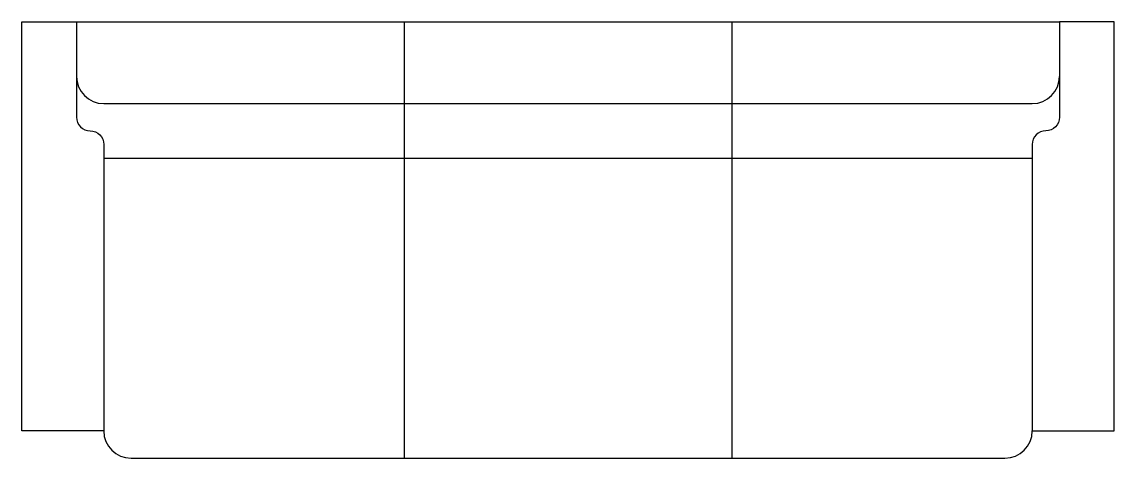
# Model space of a CAD drawing. Extents: x 29.7 to 31.7, y 17.85 to 18.65.
import ezdxf

# ---------------------------------------------------------------- set-up
doc = ezdxf.new("R2010")
doc.units = 0
doc.header["$LTSCALE"] = 0.5
doc.layers.get('0').update_dxf_attribs({"linetype": 'CONTINUOUS'})

msp = doc.modelspace()

# ---------------------------------------------------------------- linework, layer by layer
for points in [[(29.85, 18.425), (29.85, 17.9), (29.7, 17.9), (29.7, 18.65), (29.8, 18.65), (29.8, 18.475, 0.414214), (29.825, 18.45, -0.414214)], [(31.55, 18.425), (31.55, 17.9), (31.7, 17.9), (31.7, 18.65), (31.6, 18.65), (31.6, 18.475, -0.414214), (31.575, 18.45, 0.414214)]]:
    msp.add_lwpolyline(points, format="xyb", close=True)
for points in [[(29.8, 18.65), (31.6, 18.65)], [(30.4, 18.65), (30.4, 17.85)], [(31, 18.65), (31, 17.85)], [(29.85, 18.5), (31.55, 18.5)], [(29.85, 18.4), (31.55, 18.4)], [(29.9, 17.85), (31.5, 17.85)]]:
    msp.add_lwpolyline(points)
for centre, start, end in [((29.85, 18.55), 180, 270), ((31.55, 18.55), 270, 0), ((29.9, 17.9), 180, 270), ((31.5, 17.9), 270, 0)]:
    msp.add_arc(centre, 0.05, start, end)

doc.saveas('drawing.dxf')
